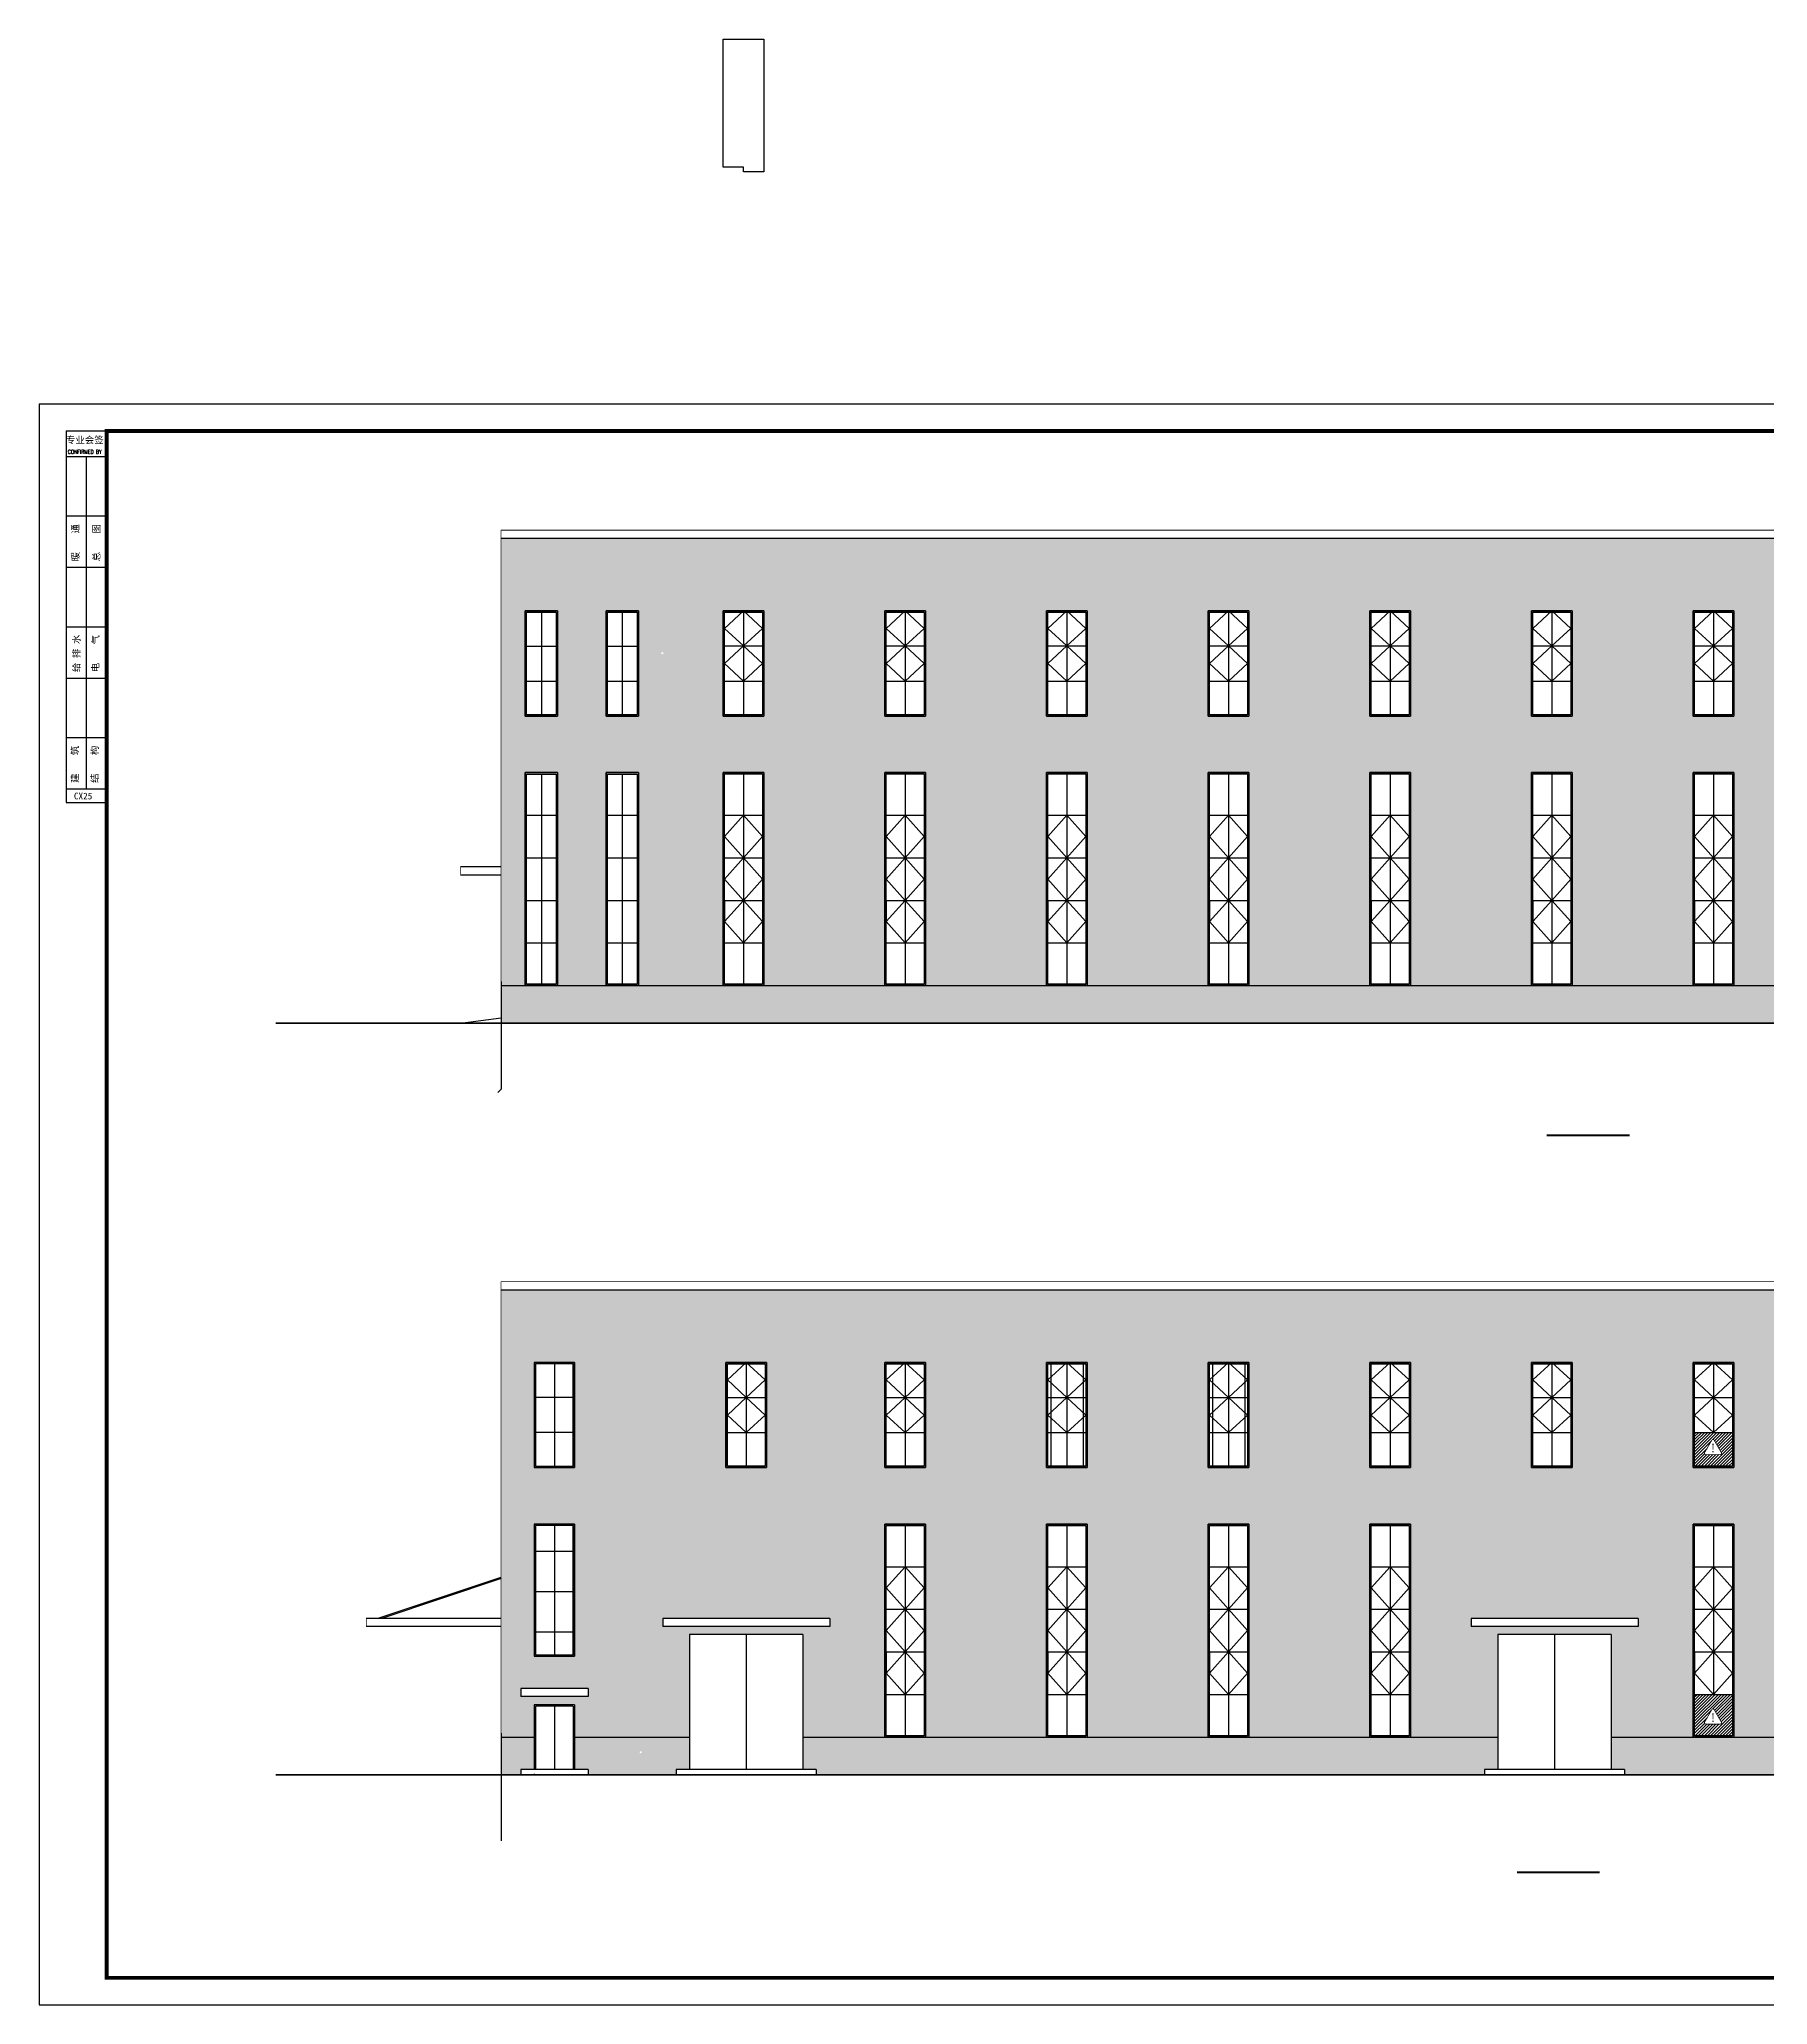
# Model space of a CAD drawing. Extents: x -248860 to 1018944, y -1060852 to 188626.
# Drawn here: x 516913 to 581060, y 19053 to 91989 of the extents above; entities that cross this region are included whole.
import ezdxf

# ---------------------------------------------------------------- set-up
doc = ezdxf.new("R2010")
doc.units = 0
doc.header["$LTSCALE"] = 1000
doc.header["$MEASUREMENT"] = 0
doc.layers.get('0').update_dxf_attribs({"linetype": 'CONTINUOUS'})
for name, color, linetype in [('AXIS', 3, 'CONTINUOUS'), ('WALL', 6, 'CONTINUOUS'), ('图框', 4, 'CONTINUOUS'), ('建筑', 4, 'CONTINUOUS'), ('彩钢板', 253, 'CONTINUOUS'), ('立面图', 40, 'CONTINUOUS')]:
    doc.layers.add(name, color=color, linetype=linetype)
doc.styles.add('iIcon2', font='')
doc.styles.add('MIMI-TKWZ', font='romanc.shx', dxfattribs={"width": 0.75, "oblique": 15, "bigfont": 'bigfont.shx'})
doc.styles.add('黑体', font='simhei.ttf')
doc.styles.get('iIcon2').set_extended_font_data('SimSun')

# ---------------------------------------------------------------- blocks, each defined once
blk = doc.blocks.new('jhyfty')
at = {"layer": '图框'}
for p, q in [((651751, 164110), (653251, 164110)), ((651751, 164110), (651751, 150826)), ((651751, 163165), (653251, 163165)), ((651751, 160958), (653251, 160958)), ((651751, 159052), (653251, 159052)), ((651751, 156846), (653251, 156846)), ((651751, 154939), (653251, 154939)), ((651751, 152733), (653251, 152733)), ((651751, 150826), (653251, 150826)), ((651751, 150826), (651751, 150326)), ((651751, 150326), (653251, 150326))]:
    blk.add_line(p, q, dxfattribs=at)
blk.add_lwpolyline([(650751, 105710), (776851, 105710), (776851, 165110), (650751, 165110)], close=True, dxfattribs=at)
at = {"layer": '图框', "const_width": 140}
blk.add_lwpolyline([(653251, 164110), (775851, 164110), (775851, 106710), (653251, 106710)], close=True, dxfattribs=at)
at = {"layer": '图框'}
blk.add_lwpolyline([(652501, 150826), (652501, 163165)], dxfattribs=at)
at = {"layer": '图框', "style": 'iIcon2'}
for s, p in [('专业会签', (651740, 163652)), ('CX25', (652036, 150438))]:
    blk.add_text(s, height=250, dxfattribs=at).set_placement(p)
at = {"layer": '图框', "style": 'MIMI-TKWZ', "width": 0.75}
blk.add_text('CONFIRMED BY', height=145, dxfattribs=at).set_placement((651810, 163266))
at = {"layer": '图框', "style": 'iIcon2'}
for s, p in [('暖    通', (652220, 159274)), ('总    图', (652998, 159274)), ('给 排 水', (652254, 155162)), ('电    气', (652961, 155162)), ('建    筑', (652202, 151049)), ('结    构', (652933, 151049))]:
    blk.add_text(s, height=250, rotation=90, dxfattribs=at).set_placement(p)
blk = doc.blocks.new('521')
for p, q in [((29819, -179593), (29819, -187493)), ((29819, -179593), (29819, -187493)), ((31319, -179593), (31319, -187493)), ((31319, -179593), (31319, -187493))]:
    blk.add_line(p, q)
at = {"layer": '建筑'}
for p, q in [((29819, -179593), (29819, -187493)), ((31319, -179593), (29819, -179593)), ((29819, -179593), (29819, -187493)), ((30569, -179643), (30569, -187443)), ((31319, -179593), (31319, -187493)), ((31319, -179593), (31319, -187493)), ((29869, -181173), (31269, -181173)), ((29869, -182753), (31269, -182753)), ((29869, -184333), (31269, -184333)), ((29869, -185913), (31269, -185913)), ((29869, -185913), (31269, -185913))]:
    blk.add_line(p, q, dxfattribs=at)
for points in [[(29819, -179593), (31319, -179593), (31319, -187493), (29819, -187493)], [(29869, -179643), (31269, -179643), (31269, -187443), (29869, -187443)]]:
    blk.add_lwpolyline(points, close=True, dxfattribs=at)
at = {"layer": '立面图'}
for p, q in [((30569, -181173), (29869, -181963)), ((30569, -181173), (31269, -181963)), ((29869, -181963), (30569, -182753)), ((31269, -181963), (30569, -182753)), ((30569, -182753), (29869, -183543)), ((30569, -182753), (31269, -183543)), ((29869, -183543), (30569, -184333)), ((31269, -183543), (30569, -184333)), ((29869, -185913), (29869, -184333)), ((29869, -184333), (29869, -185123)), ((30569, -184333), (29869, -185123)), ((30569, -184333), (31269, -185123)), ((29869, -185123), (30569, -185913)), ((31269, -185123), (30569, -185913))]:
    blk.add_line(p, q, dxfattribs=at)
blk = doc.blocks.new('452420')
for p, q in [((95819, -173593), (95819, -177493)), ((95819, -173593), (95819, -177493)), ((97319, -173593), (95819, -173593)), ((96569, -173593), (95869, -174243)), ((95869, -174243), (96569, -174893)), ((96569, -173593), (97269, -174243)), ((97269, -174243), (96569, -174893)), ((97319, -173593), (97319, -177493)), ((97319, -173593), (97319, -177493)), ((96569, -174893), (95869, -175543)), ((96569, -174893), (97269, -175543)), ((95869, -175543), (96569, -176193)), ((97269, -175543), (96569, -176193))]:
    blk.add_line(p, q)
at = {"layer": '建筑'}
for p, q in [((95819, -173593), (95819, -177493)), ((95819, -173593), (95819, -177493)), ((97319, -173593), (95819, -173593)), ((96569, -173643), (96569, -177443)), ((97319, -173593), (97319, -177493)), ((97319, -173593), (97319, -177493)), ((95869, -174893), (97269, -174893)), ((95869, -176193), (97269, -176193)), ((95819, -177493), (97319, -177493))]:
    blk.add_line(p, q, dxfattribs=at)
for points in [[(95819, -173593), (97319, -173593), (97319, -177493), (95819, -177493)], [(95869, -173643), (97269, -173643), (97269, -177443), (95869, -177443)]]:
    blk.add_lwpolyline(points, close=True, dxfattribs=at)
blk = doc.blocks.new('7442')
for p, q in [((191016, -285589), (191016, -289489)), ((191016, -285589), (191016, -289489)), ((192516, -285589), (191016, -285589)), ((191766, -285589), (191066, -286239)), ((191766, -285589), (192466, -286239)), ((192516, -285589), (192516, -289489)), ((192516, -285589), (192516, -289489)), ((191066, -286239), (191766, -286889)), ((192466, -286239), (191766, -286889)), ((191766, -286889), (191066, -287539)), ((191766, -286889), (192466, -287539)), ((191066, -287539), (191766, -288189)), ((192466, -287539), (191766, -288189))]:
    blk.add_line(p, q)
at = {"layer": '建筑'}
for p, q in [((191016, -285589), (191016, -289489)), ((191016, -285589), (191016, -289489)), ((192516, -285589), (191016, -285589)), ((191766, -285639), (191766, -289439)), ((192516, -285589), (192516, -289489)), ((192516, -285589), (192516, -289489)), ((191066, -286889), (192466, -286889)), ((191066, -288189), (192466, -288189)), ((191016, -289489), (192516, -289489)), ((191016, -289489), (192516, -289489))]:
    blk.add_line(p, q, dxfattribs=at)
for points in [[(191016, -285589), (192516, -285589), (192516, -289489), (191016, -289489)], [(191066, -285639), (192466, -285639), (192466, -289439), (191066, -289439)]]:
    blk.add_lwpolyline(points, close=True, dxfattribs=at)
blk = doc.blocks.new('sadfvbgnvmm')
at = {"color": 2, "const_width": 30}
for points in [[(244182, 36838), (243915, 36376)], [(244269, 36838), (244536, 36376)], [(244492, 36301), (243959, 36301)]]:
    blk.add_lwpolyline(points, dxfattribs=at)
for points in [[(244269, 36838, 0.57735), (244182, 36838)], [(243915, 36376, 0.57735), (243959, 36301)], [(244492, 36301, 0.57735), (244536, 36376)]]:
    blk.add_lwpolyline(points, format="xyb", dxfattribs=at)
at = {"color": 2, "style": '黑体'}
blk.add_text('!', height=315, dxfattribs=at).set_placement((244119, 36385))

msp = doc.modelspace()

# ---------------------------------------------------------------- hatches: boundary and pattern name
h = msp.add_hatch()
h.set_pattern_fill('AR-B816C', color=256, scale=200, style=0)
h.set_pattern_definition([(0, (222998.25, 491844.45), (245.69238, 245.69238), [479.86793, -11.51682]), (0, (222752.56, 491855.96), (245.69238, 245.69238), [479.86793, -11.51682]), (90, (222998.25, 491844.45), (-245.69238, 245.69238), [-257.20918, 234.17555]), (90, (222986.74, 491844.45), (-245.69238, 245.69238), [-257.20918, 234.17555])])
h.paths.add_polyline_path([(612049, 55473.7), (612049, 56873.7), (534049, 56873.7), (534049, 55473.7)])
h = msp.add_hatch()
h.set_pattern_fill('AR-B816C', color=256, scale=200, style=0)
h.set_pattern_definition([(0, (79955.4, 652513.24), (245.69238, 245.69238), [479.86793, -11.51682]), (0, (79709.72, 652524.76), (245.69238, 245.69238), [479.86793, -11.51682]), (90, (79955.4, 652513.24), (-245.69238, 245.69238), [-257.20918, 234.17555]), (90, (79943.9, 652513.24), (-245.69238, 245.69238), [-257.20918, 234.17555])])
h.paths.add_polyline_path([(534049, 27586.1), (534779, 27586.1), (534779, 27786.1), (535279, 27786.1), (535279, 28986.1), (534049, 28986.1)])
h.paths.add_polyline_path([(539234.1, 28381.1, -1), (539234.1, 28461.1), (539234.1, 28986.1), (536779, 28986.1), (536779, 27786.1), (537279, 27786.1), (537279, 27586.1), (540549, 27586.1), (540549, 27786.1), (541049, 27786.1), (541049, 28986.1), (539234.1, 28986.1), (539234.1, 28461.1, -1)])
h.paths.add_polyline_path([(570549, 27586.1), (570549, 27786.1), (571049, 27786.1), (571049, 28986.1), (545249, 28986.1), (545249, 27786.1), (545749, 27786.1), (545749, 27586.1)])
h.paths.add_polyline_path([(600395.7, 27586.1), (600395.7, 27786.1), (600895.7, 27786.1), (600895.7, 28986.1), (575249, 28986.1), (575249, 27786.1), (575749, 27786.1), (575749, 27586.1)])
h.paths.add_polyline_path([(605595.7, 27586.1), (608819, 27586.1), (608819, 27786.1), (609319, 27786.1), (609319, 28986.1), (605095.7, 28986.1), (605095.7, 27786.1), (605595.7, 27786.1)])
h.paths.add_polyline_path([(611319, 27586.1), (612049, 27586.1), (612049, 28986.1), (610819, 28986.1), (610819, 27786.1), (611319, 27786.1)])
at = {"layer": '彩钢板'}
h = msp.add_hatch(dxfattribs=at)
h.set_pattern_fill('ANSI33,_O', color=256, scale=100, angle=45)
h.set_pattern_definition([(90, (512480.4, 244367.16), (-317.5, 3e-14), []), (90, (512639.16, 244525.9), (-317.5, 3e-14), [158.75, -79.375])])
h.paths.add_polyline_path([(543799, 64773.7), (543799, 56873.7), (547071.6, 56873.7), (547071.6, 73473.7), (540039.2, 73473.7), (540039.2, 69246.9, -1), (540039.2, 69166.9, -1), (540039.2, 69246.9), (540039.2, 73473.7), (534049, 73473.7), (534049, 56873.7), (534949, 56873.7), (534949, 64773.7), (536149, 64773.7), (536149, 56873.7), (537949, 56873.7), (537949, 64773.7), (539149, 64773.7), (539149, 56873.7), (542299, 56873.7), (542299, 64773.7)])
h.paths.add_polyline_path([(543799, 66873.7), (542299, 66873.7), (542299, 70773.7), (543799, 70773.7)], flags=16)
h.paths.add_polyline_path([(539149, 66873.7), (537949, 66873.7), (537949, 70773.7), (539149, 70773.7)], flags=16)
h.paths.add_polyline_path([(539099, 66923.7), (537999, 66923.7), (537999, 70723.7), (539099, 70723.7)], flags=0)
h.paths.add_polyline_path([(536149, 66873.7), (534949, 66873.7), (534949, 70773.7), (536149, 70773.7)], flags=16)
h.paths.add_polyline_path([(536099, 66923.7), (534999, 66923.7), (534999, 70723.7), (536099, 70723.7)], flags=0)
h.paths.add_polyline_path([(547071.6, 73473.7), (547071.6, 56873.7), (548299, 56873.7), (548299, 64773.7), (549799, 64773.7), (549799, 56873.7), (554299, 56873.7), (554299, 64773.7), (555799, 64773.7), (555799, 56873.7), (560299, 56873.7), (560299, 64773.7), (561799, 64773.7), (561799, 56873.7), (566299, 56873.7), (566299, 64773.7), (567799, 64773.7), (567799, 56873.7), (572299, 56873.7), (572299, 64773.7), (573799, 64773.7), (573799, 56873.7), (578299, 56873.7), (578299, 64773.7), (579799, 64773.7), (579799, 56873.7), (584299, 56873.7), (584299, 64773.7), (585799, 64773.7), (585799, 56873.7), (590299, 56873.7), (590299, 64773.7), (591799, 64773.7), (591799, 56873.7), (596299, 56873.7), (596299, 64773.7), (597799, 64773.7), (597799, 56873.7), (602299, 56873.7), (602299, 64773.7), (603799, 64773.7), (603799, 56873.7), (608299, 56873.7), (608299, 64773.7), (609799, 64773.7), (609799, 56873.7), (612049, 56873.7), (612049, 57022.4), (612049, 73473.7)])
h.paths.add_polyline_path([(560299, 66873.7), (560299, 70773.7), (561799, 70773.7), (561799, 66873.7)], flags=16)
h.paths.add_polyline_path([(555799, 66873.7), (554299, 66873.7), (554299, 70773.7), (555799, 70773.7)], flags=16)
h.paths.add_polyline_path([(566299, 66873.7), (566299, 70773.7), (567799, 70773.7), (567799, 66873.7)], flags=16)
h.paths.add_polyline_path([(549799, 66873.7), (548299, 66873.7), (548299, 70773.7), (549799, 70773.7)], flags=16)
h.paths.add_polyline_path([(572299, 66873.7), (572299, 70773.7), (573799, 70773.7), (573799, 66873.7)], flags=16)
h.paths.add_polyline_path([(578299, 66873.7), (578299, 70773.7), (579799, 70773.7), (579799, 66873.7)], flags=16)
h.paths.add_polyline_path([(584299, 66873.7), (584299, 70773.7), (585799, 70773.7), (585799, 66873.7)], flags=16)
h.paths.add_polyline_path([(590299, 66873.7), (590299, 70773.7), (591799, 70773.7), (591799, 66873.7)], flags=16)
h.paths.add_polyline_path([(596299, 66873.7), (596299, 70773.7), (597799, 70773.7), (597799, 66873.7)], flags=16)
h.paths.add_polyline_path([(602299, 66873.7), (602299, 70773.7), (603799, 70773.7), (603799, 66873.7)], flags=16)
h.paths.add_polyline_path([(608299, 66873.7), (608299, 70773.7), (609799, 70773.7), (609799, 66873.7)], flags=16)
h = msp.add_hatch(dxfattribs=at)
h.set_pattern_fill('ANSI33,_O', color=256, scale=100, angle=45)
h.set_pattern_definition([(90, (351383.03, 377070.27), (-317.5, 3e-14), []), (90, (351541.78, 377229.02), (-317.5, 3e-14), [158.75, -79.375])])
h.paths.add_polyline_path([(566299, 36886.1), (567799, 36886.1), (567799, 28986.1), (571049, 28986.1), (571049, 32786.1), (575249, 32786.1), (575249, 28986.1), (578299, 28986.1), (578299, 36886.1), (579799, 36886.1), (579799, 28986.1), (584299, 28986.1), (584299, 36886.1), (585799, 36886.1), (585799, 28986.1), (590299, 28986.1), (590299, 36886.1), (591799, 36886.1), (591799, 28986.1), (596299, 28986.1), (596299, 36886.1), (597799, 36886.1), (597799, 28986.1), (600895.7, 28986.1), (600895.7, 32786.1), (605095.7, 32786.1), (605095.7, 28986.1), (609319, 28986.1), (609319, 30186.1), (610819, 30186.1), (610819, 28986.1), (612049, 28986.1), (612049, 29134.8), (612049, 45586.1), (534049, 45586.1), (534049, 28986.1), (535279, 28986.1), (535279, 30186.1), (536779, 30186.1), (536779, 28986.1), (541049, 28986.1), (541049, 32786.1), (545249, 32786.1), (545249, 28986.1), (548299, 28986.1), (548299, 36886.1), (549799, 36886.1), (549799, 28986.1), (554299, 28986.1), (554299, 36886.1), (555799, 36886.1), (555799, 28986.1), (560299, 28986.1), (560299, 36886.1), (561799, 36886.1), (561799, 28986.1), (566299, 28986.1)])
h.paths.add_polyline_path([(566299, 38986.1), (566299, 42886.1), (567799, 42886.1), (567799, 38986.1)], flags=16)
h.paths.add_polyline_path([(561799, 38986.1), (560299, 38986.1), (560299, 42886.1), (561799, 42886.1)], flags=16)
h.paths.add_polyline_path([(570049, 33386.1), (576249, 33386.1), (576249, 33086.1), (570049, 33086.1)], flags=16)
h.paths.add_polyline_path([(572299, 38986.1), (572299, 42886.1), (573799, 42886.1), (573799, 38986.1)], flags=16)
h.paths.add_polyline_path([(555799, 38986.1), (554299, 38986.1), (554299, 42886.1), (555799, 42886.1)], flags=16)
h.paths.add_polyline_path([(578299, 38986.1), (578299, 42886.1), (579799, 42886.1), (579799, 38986.1)], flags=16)
h.paths.add_polyline_path([(578349, 40936.1), (579049, 41586.1), (579749, 40936.1), (579049, 40286.1)], flags=0)
h.paths.add_polyline_path([(578718.9, 39540.4), (578985.8, 40002.7, -0.5773503), (579072.4, 40002.7), (579339.3, 39540.4, -0.5773503), (579296, 39465.4), (578762.2, 39465.4, -0.5773503)], flags=0)
h.paths.add_polyline_path([(549799, 38986.1), (548299, 38986.1), (548299, 42886.1), (549799, 42886.1)], flags=16)
h.paths.add_polyline_path([(546249, 33386.1), (546249, 33086.1), (540049, 33086.1), (540049, 33386.1)], flags=16)
h.paths.add_polyline_path([(584299, 38986.1), (584299, 42886.1), (585799, 42886.1), (585799, 38986.1)], flags=16)
h.paths.add_polyline_path([(543899, 38986.1), (542399, 38986.1), (542399, 42886.1), (543899, 42886.1)], flags=16)
h.paths.add_polyline_path([(590299, 38986.1), (590299, 42886.1), (591799, 42886.1), (591799, 38986.1)], flags=16)
h.paths.add_polyline_path([(536779, 36886.1), (536779, 31986.1), (535279, 31986.1), (535279, 36886.1)], flags=16)
h.paths.add_polyline_path([(536779, 38986.1), (535279, 38986.1), (535279, 42886.1), (536779, 42886.1)], flags=16)
h.paths.add_polyline_path([(537279, 30786.1), (537279, 30486.1), (534779, 30486.1), (534779, 30786.1)], flags=16)
h.paths.add_polyline_path([(596299, 38986.1), (596299, 42886.1), (597799, 42886.1), (597799, 38986.1)], flags=16)
h.paths.add_polyline_path([(596349, 40936.1), (597049, 41586.1), (597749, 40936.1), (597049, 40286.1)], flags=0)
h.paths.add_polyline_path([(596718.9, 39540.4), (596985.8, 40002.7, -0.5773503), (597072.4, 40002.7), (597339.3, 39540.4, -0.5773503), (597296, 39465.4), (596762.2, 39465.4, -0.5773503)], flags=0)
h.paths.add_polyline_path([(599895.7, 33386.1), (606095.7, 33386.1), (606095.7, 33086.1), (599895.7, 33086.1)], flags=16)
h.paths.add_polyline_path([(602299, 38986.1), (602299, 42886.1), (603799, 42886.1), (603799, 38986.1)], flags=16)
h.paths.add_polyline_path([(609319, 36886.1), (610819, 36886.1), (610819, 31986.1), (609319, 31986.1)], flags=16)
h.paths.add_polyline_path([(609319, 38986.1), (609319, 42886.1), (610819, 42886.1), (610819, 38986.1)], flags=16)
h.paths.add_polyline_path([(608819, 30786.1), (611319, 30786.1), (611319, 30486.1), (608819, 30486.1)], flags=16)
h.paths.add_polyline_path([(596841.4, 39467.8), (597230.8, 39467.8), (597230.8, 39956.3), (596841.4, 39956.3)], flags=8)
h.paths.add_polyline_path([(578841.4, 39467.8), (579230.8, 39467.8), (579230.8, 39956.3), (578841.4, 39956.3)], flags=8)
at = {"layer": '立面图'}
h = msp.add_hatch(dxfattribs=at)
h.set_pattern_fill('ANSI31,_O', color=256, scale=50)
h.set_pattern_definition([(45, (333383.026, 338475.09), (-56.1266, 56.1266), [])])
h.paths.add_polyline_path([(579339.3, 39540.4, -0.5773503), (579296, 39465.4), (578762.2, 39465.4, -0.5773503), (578718.9, 39540.4), (578985.8, 40002.7, -0.5773503), (579072.4, 40002.7)], flags=16)
h.paths.add_polyline_path([(578841.4, 39467.8), (579230.8, 39467.8), (579230.8, 39956.3), (578841.4, 39956.3)], flags=8)
h.paths.add_polyline_path([(579749, 40286.1), (578349, 40286.1), (578349, 39036.1), (579749, 39036.1)])
h = msp.add_hatch(dxfattribs=at)
h.set_pattern_fill('ANSI31,_O', color=256, scale=50)
h.set_pattern_definition([(45, (333383.026, 328475.09), (-56.1266, 56.1266), [])])
h.paths.add_polyline_path([(579749, 30566.1), (578349, 30566.1), (578349, 29036.1), (579749, 29036.1)])
h.paths.add_polyline_path([(579339.3, 29540.4, -0.5773503), (579296, 29465.4), (578762.2, 29465.4, -0.5773503), (578718.9, 29540.4), (578985.8, 30002.7, -0.5773503), (579072.4, 30002.7)], flags=16)
h.paths.add_polyline_path([(578841.4, 29467.8), (579230.8, 29467.8), (579230.8, 29956.3), (578841.4, 29956.3)], flags=8)

# ---------------------------------------------------------------- linework, layer by layer
for p, q in [((534049, 61273.7), (532549, 61273.7)), ((534049, 60973.7), (532549, 60973.7)), ((534049, 56873.7), (612049, 56873.7)), ((532549, 55473.7), (534049, 55673.7)), ((535279, 42886.1), (535279, 38986.1)), ((535279, 42886.1), (535279, 38986.1)), ((535279, 42886.1), (536779, 42886.1)), ((536779, 42886.1), (536779, 38986.1)), ((536779, 42886.1), (536779, 38986.1)), ((554449, 42886.1), (554449, 38986.1)), ((554449, 42886.1), (554449, 38986.1)), ((555649, 42886.1), (554449, 42886.1)), ((555649, 42886.1), (555649, 38986.1)), ((555649, 42886.1), (555649, 38986.1)), ((560449, 42886.1), (560449, 38986.1)), ((560449, 42886.1), (560449, 38986.1)), ((561649, 42886.1), (560449, 42886.1)), ((561649, 42886.1), (561649, 38986.1)), ((561649, 42886.1), (561649, 38986.1)), ((567649, 42886.1), (566449, 42886.1)), ((573749, 42886.1), (573749, 38986.1)), ((573749, 42886.1), (573749, 38986.1)), ((578299, 42886.1), (578299, 38986.1)), ((578299, 42886.1), (578299, 38986.1)), ((579799, 42886.1), (578299, 42886.1)), ((579049, 42886.1), (578349, 42236.1)), ((579049, 42886.1), (579749, 42236.1)), ((579799, 42886.1), (579799, 38986.1)), ((579799, 42886.1), (579799, 38986.1)), ((578349, 42236.1), (579049, 41586.1)), ((579049, 41586.1), (578349, 40936.1)), ((579749, 42236.1), (579049, 41586.1)), ((579049, 41586.1), (579749, 40936.1)), ((578349, 40936.1), (579049, 40286.1)), ((579749, 40936.1), (579049, 40286.1)), ((535279, 36886.1), (535279, 31986.1)), ((535279, 36886.1), (535279, 31986.1)), ((535279, 36886.1), (536779, 36886.1)), ((536779, 36886.1), (536779, 31986.1)), ((536779, 36886.1), (536779, 31986.1)), ((578299, 36886.1), (578299, 28986.1)), ((578299, 36886.1), (578299, 28986.1)), ((579799, 36886.1), (579799, 28986.1)), ((579799, 36886.1), (579799, 28986.1)), ((534049, 33386.1), (529049, 33386.1)), ((534049, 33086.1), (529049, 33086.1)), ((540049, 33386.1), (540049, 33086.1)), ((546249, 33386.1), (540049, 33386.1)), ((546249, 33086.1), (540049, 33086.1)), ((546249, 33386.1), (546249, 33086.1)), ((570049, 33386.1), (570049, 33086.1)), ((576249, 33386.1), (570049, 33386.1)), ((576249, 33086.1), (570049, 33086.1)), ((576249, 33386.1), (576249, 33086.1)), ((534779, 30786.1), (534779, 30486.1)), ((537279, 30786.1), (534779, 30786.1)), ((537279, 30786.1), (537279, 30486.1)), ((537279, 30486.1), (534779, 30486.1)), ((534049, 28986.1), (535279, 28986.1)), ((536779, 28986.1), (541049, 28986.1)), ((545249, 28986.1), (571049, 28986.1)), ((575249, 28986.1), (600895.7, 28986.1)), ((537279, 27786.1), (534779, 27786.1)), ((534779, 27786.1), (534779, 27586.1)), ((537279, 27786.1), (537279, 27586.1)), ((540549, 27786.1), (540549, 27586.1)), ((545749, 27786.1), (540549, 27786.1)), ((545749, 27786.1), (545749, 27586.1)), ((570549, 27786.1), (570549, 27586.1)), ((575749, 27786.1), (570549, 27786.1)), ((575749, 27786.1), (575749, 27586.1)), ((537279, 27586.1), (534779, 27586.1))]:
    msp.add_line(p, q)
at = {"const_width": 60}
for points in [[(525690.2, 55473.7), (624042.5, 55473.7)], [(525690.2, 27586.1), (624042.5, 27586.1)], [(525690.2, 27586.1), (624042.5, 27586.1)]]:
    msp.add_lwpolyline(points, dxfattribs=at)
at = {"layer": 'AXIS'}
for p, q in [((534049, 57022.4), (534049, 53022.4)), ((533931.9, 52905.2), (534049, 53022.4)), ((534049, 29134.8), (534049, 25134.8))]:
    msp.add_line(p, q, dxfattribs=at)
at = {"layer": 'AXIS', "const_width": 70}
for points in [[(572860.9, 51311.1), (575935.5, 51311.1)], [(571749.7, 23965.4), (574824.4, 23965.4)]]:
    msp.add_lwpolyline(points, dxfattribs=at)
at = {"layer": '建筑'}
for p, q in [((534049, 73473.7), (612049, 73473.7)), ((534949, 70773.7), (534949, 66873.7)), ((534949, 70773.7), (534949, 66873.7)), ((536149, 70773.7), (534949, 70773.7)), ((536149, 70773.7), (536149, 66873.7)), ((536149, 70773.7), (536149, 66873.7)), ((537949, 70773.7), (537949, 66873.7)), ((537949, 70773.7), (537949, 66873.7)), ((539149, 70773.7), (537949, 70773.7)), ((539149, 70773.7), (539149, 66873.7)), ((539149, 70773.7), (539149, 66873.7)), ((535549, 70723.7), (535549, 66923.7)), ((538549, 70723.7), (538549, 66923.7)), ((534999, 69473.7), (536099, 69473.7)), ((537999, 69473.7), (539099, 69473.7)), ((534999, 68173.7), (536099, 68173.7)), ((537999, 68173.7), (539099, 68173.7)), ((534949, 66873.7), (536149, 66873.7)), ((537949, 66873.7), (539149, 66873.7)), ((534949, 64773.7), (534949, 56873.7)), ((536149, 64773.7), (534949, 64773.7)), ((534949, 64773.7), (534949, 56873.7)), ((535549, 64723.7), (535549, 56923.7)), ((536149, 64773.7), (536149, 56873.7)), ((536149, 64773.7), (536149, 56873.7)), ((537949, 64773.7), (537949, 56873.7)), ((539149, 64773.7), (537949, 64773.7)), ((537949, 64773.7), (537949, 56873.7)), ((538549, 64723.7), (538549, 56923.7)), ((539149, 64773.7), (539149, 56873.7)), ((539149, 64773.7), (539149, 56873.7)), ((534999, 63193.7), (536099, 63193.7)), ((537999, 63193.7), (539099, 63193.7)), ((534999, 61613.7), (536099, 61613.7)), ((537999, 61613.7), (539099, 61613.7)), ((534999, 60033.7), (536099, 60033.7)), ((534999, 60033.7), (536099, 60033.7)), ((537999, 60033.7), (539099, 60033.7)), ((537999, 60033.7), (539099, 60033.7)), ((534999, 58453.7), (536099, 58453.7)), ((534999, 58453.7), (536099, 58453.7)), ((537999, 58453.7), (539099, 58453.7)), ((537999, 58453.7), (539099, 58453.7)), ((534049, 45586.1), (612049, 45586.1)), ((535279, 42886.1), (535279, 38986.1)), ((535279, 42886.1), (535279, 38986.1)), ((535279, 42886.1), (536779, 42886.1)), ((536029, 42836.1), (536029, 39036.1)), ((536779, 42886.1), (536779, 38986.1)), ((536779, 42886.1), (536779, 38986.1)), ((573749, 42886.1), (573749, 38986.1)), ((573749, 42886.1), (573749, 38986.1)), ((578299, 42886.1), (578299, 38986.1)), ((578299, 42886.1), (578299, 38986.1)), ((579799, 42886.1), (578299, 42886.1)), ((579049, 42836.1), (579049, 40286.1)), ((579799, 42886.1), (579799, 38986.1)), ((579799, 42886.1), (579799, 38986.1)), ((536729, 41586.1), (535329, 41586.1)), ((578349, 41586.1), (579749, 41586.1)), ((536729, 40286.1), (535329, 40286.1)), ((536729, 40286.1), (535329, 40286.1)), ((578349, 40286.1), (579749, 40286.1)), ((536779, 38986.1), (535279, 38986.1)), ((536779, 38986.1), (535279, 38986.1)), ((554449, 38986.1), (555649, 38986.1)), ((560449, 38986.1), (561649, 38986.1)), ((566449, 38986.1), (567649, 38986.1)), ((572549, 38986.1), (573749, 38986.1)), ((572549, 38986.1), (573749, 38986.1)), ((578299, 38986.1), (579799, 38986.1)), ((578299, 38986.1), (579799, 38986.1)), ((535279, 36886.1), (535279, 31986.1)), ((535279, 36886.1), (535279, 31986.1)), ((535279, 36886.1), (536779, 36886.1)), ((536029, 36836.1), (536029, 32036.1)), ((536779, 36886.1), (536779, 31986.1)), ((536779, 36886.1), (536779, 31986.1)), ((578299, 36886.1), (578299, 28986.1)), ((579799, 36886.1), (578299, 36886.1)), ((578299, 36886.1), (578299, 28986.1)), ((579049, 36836.1), (579049, 30566.1)), ((579049, 36836.1), (579049, 30566.1)), ((579799, 36886.1), (579799, 28986.1)), ((579799, 36886.1), (579799, 28986.1)), ((578349, 35306.1), (579749, 35306.1)), ((578349, 33726.1), (579749, 33726.1)), ((541049, 32786.1), (541049, 27786.1)), ((545249, 32786.1), (541049, 32786.1)), ((543149, 32786.1), (543149, 27786.1)), ((545249, 32786.1), (545249, 27786.1)), ((571049, 32786.1), (571049, 27786.1)), ((575249, 32786.1), (571049, 32786.1)), ((573149, 32786.1), (573149, 27786.1)), ((575249, 32786.1), (575249, 27786.1)), ((578349, 32146.1), (579749, 32146.1)), ((536779, 31986.1), (535279, 31986.1)), ((536779, 31986.1), (535279, 31986.1)), ((536729, 31986.1), (535329, 31986.1)), ((535279, 30186.1), (535279, 27786.1)), ((536779, 30186.1), (535279, 30186.1)), ((535329, 30136.1), (535329, 27786.1)), ((536729, 30136.1), (535329, 30136.1)), ((536029, 30136.1), (536029, 27786.1)), ((536729, 30136.1), (536729, 27786.1)), ((536779, 30186.1), (536779, 27786.1)), ((578349, 30566.1), (579749, 30566.1)), ((578349, 30566.1), (579749, 30566.1)), ((535279, 27618.7), (535279, 27586.1))]:
    msp.add_line(p, q, dxfattribs=at)
at = {"layer": '建筑', "const_width": 30}
for points in [[(534049, 73773.7), (534049, 55473.7)], [(534049, 73773.7), (612049, 73773.7)], [(532549, 61273.7), (532549, 60973.7)], [(534049, 45886.1), (612049, 45886.1)], [(534049, 45886.1), (534049, 27586.1)], [(529049, 33386.1), (529049, 33086.1)]]:
    msp.add_lwpolyline(points, dxfattribs=at)
at = {"layer": '建筑'}
for points in [[(534949, 70773.7), (536149, 70773.7), (536149, 66873.7), (534949, 66873.7)], [(537949, 70773.7), (539149, 70773.7), (539149, 66873.7), (537949, 66873.7)], [(534999, 70723.7), (536099, 70723.7), (536099, 66923.7), (534999, 66923.7)], [(537999, 70723.7), (539099, 70723.7), (539099, 66923.7), (537999, 66923.7)], [(534949, 64773.7), (536149, 64773.7), (536149, 56873.7), (534949, 56873.7)], [(534999, 64723.7), (536099, 64723.7), (536099, 56923.7), (534999, 56923.7)], [(537949, 64773.7), (539149, 64773.7), (539149, 56873.7), (537949, 56873.7)], [(537999, 64723.7), (539099, 64723.7), (539099, 56923.7), (537999, 56923.7)], [(536779, 42886.1), (535279, 42886.1), (535279, 38986.1), (536779, 38986.1)], [(536729, 42836.1), (535329, 42836.1), (535329, 39036.1), (536729, 39036.1)], [(578299, 42886.1), (579799, 42886.1), (579799, 38986.1), (578299, 38986.1)], [(578349, 42836.1), (579749, 42836.1), (579749, 39036.1), (578349, 39036.1)], [(536779, 36886.1), (535279, 36886.1), (535279, 31986.1), (536779, 31986.1)], [(536729, 36836.1), (535329, 36836.1), (535329, 32036.1), (536729, 32036.1)], [(578299, 36886.1), (579799, 36886.1), (579799, 28986.1), (578299, 28986.1)], [(578349, 36836.1), (579749, 36836.1), (579749, 29036.1), (578349, 29036.1)]]:
    msp.add_lwpolyline(points, close=True, dxfattribs=at)
at = {"layer": '立面图'}
for p, q in [((535329, 35886.1), (536729, 35886.1)), ((579049, 35306.1), (578349, 34516.1)), ((579049, 35306.1), (579749, 34516.1)), ((534043.9, 34905.4), (529471.4, 33386.1)), ((534054.2, 34866.8), (529626.6, 33386.1)), ((535329, 34386.1), (536729, 34386.1)), ((578349, 34516.1), (579049, 33726.1)), ((579749, 34516.1), (579049, 33726.1)), ((579049, 33726.1), (578349, 32936.1)), ((579049, 33726.1), (579749, 32936.1)), ((535329, 32886.1), (536729, 32886.1)), ((578349, 32936.1), (579049, 32146.1)), ((579749, 32936.1), (579049, 32146.1)), ((578349, 30566.1), (578349, 32146.1)), ((578349, 32146.1), (578349, 31356.1)), ((579049, 32146.1), (578349, 31356.1)), ((579049, 32146.1), (579749, 31356.1)), ((578349, 31356.1), (579049, 30566.1)), ((579749, 31356.1), (579049, 30566.1))]:
    msp.add_line(p, q, dxfattribs=at)
msp.add_lwpolyline([(543749, 91988.5), (543799, 91988.5), (543799, 87068.5), (543049, 87068.5), (543049, 87248.5), (542299, 87248.5), (542299, 91988.5), (542349, 91988.5), (543749, 91988.5)], dxfattribs=at)

# ---------------------------------------------------------------- block references
for p in [(334803.6, 3164.7), (334803.6, -6835.3)]:
    msp.add_blockref('sadfvbgnvmm', p)
at = {"layer": 'WALL'}
msp.add_blockref('jhyfty', (-133837.5, -86656.8), dxfattribs=at)
at = {"layer": '立面图'}
for name, p in [('452420', (446480.4, 244367.2)), ('452420', (452480.4, 244367.2)), ('452420', (458480.4, 244367.2)), ('452420', (464480.4, 244367.2)), ('452420', (470480.4, 244367.2)), ('452420', (476480.4, 244367.2)), ('452420', (482480.4, 244367.2)), ('521', (512480.4, 244367.2)), ('521', (518480.4, 244367.2)), ('521', (524480.4, 244367.2)), ('521', (530480.4, 244367.2)), ('521', (536480.4, 244367.2)), ('521', (542480.4, 244367.2)), ('521', (548480.4, 244367.2)), ('7442', (351383, 328475.1)), ('7442', (357283, 328475.1)), ('7442', (363283, 328475.1)), ('7442', (369283, 328475.1)), ('7442', (375283, 328475.1)), ('7442', (381283, 328475.1)), ('521', (518480.4, 216479.6)), ('521', (524480.4, 216479.6)), ('521', (530480.4, 216479.6)), ('521', (536480.4, 216479.6))]:
    msp.add_blockref(name, p, dxfattribs=at)

doc.saveas('drawing.dxf')
